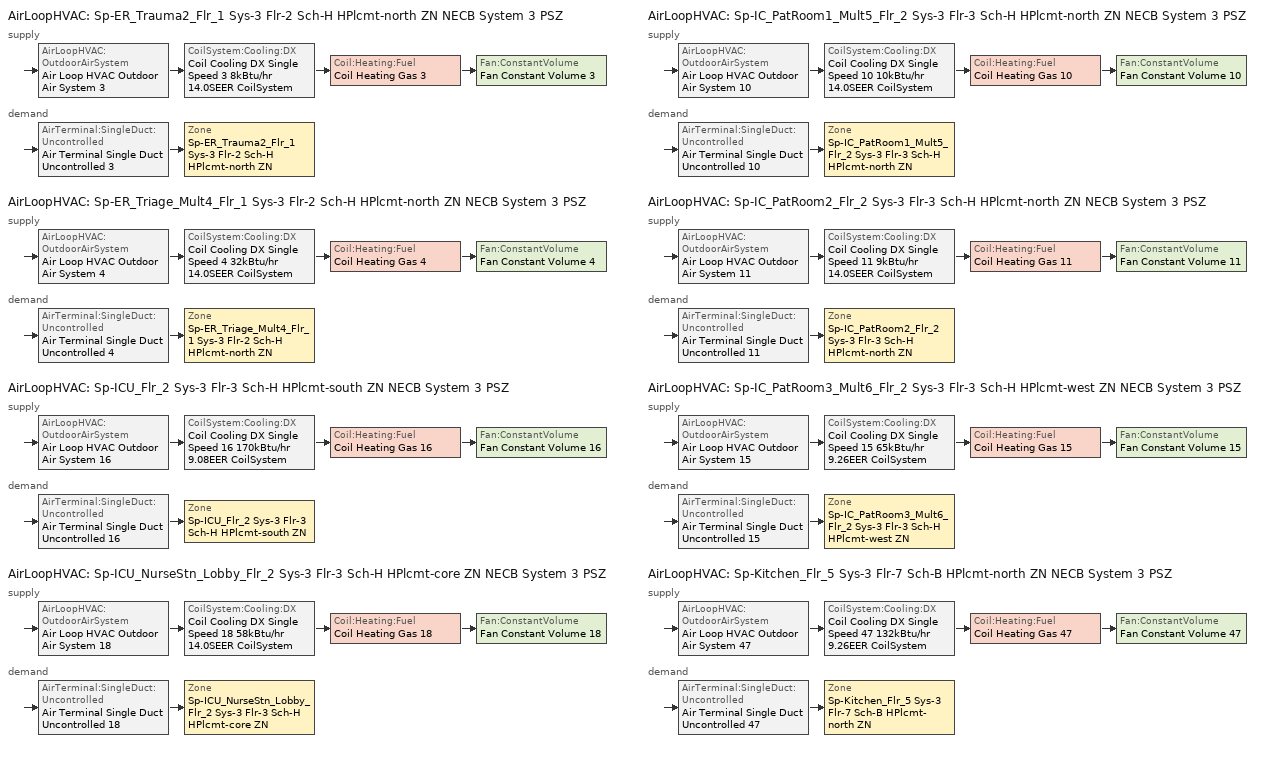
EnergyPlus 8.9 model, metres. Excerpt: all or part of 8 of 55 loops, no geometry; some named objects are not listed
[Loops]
AirLoopHVAC 'Sp-ER_Trauma2_Flr_1 Sys-3 Flr-2 Sch-H HPlcmt-north ZN NECB System 3 PSZ'
 supply: AirLoopHVAC:OutdoorAirSystem 'Air Loop HVAC Outdoor Air System 3' > CoilSystem:Cooling:DX 'Coil Cooling DX Single Speed 3 8kBtu/hr 14.0SEER CoilSystem' > Coil:Heating:Fuel 'Coil Heating Gas 3' > Fan:ConstantVolume 'Fan Constant Volume 3'
 demand: AirTerminal:SingleDuct:Uncontrolled 'Air Terminal Single Duct Uncontrolled 3' > Zone 'Sp-ER_Trauma2_Flr_1 Sys-3 Flr-2 Sch-H HPlcmt-north ZN'
AirLoopHVAC 'Sp-ER_Triage_Mult4_Flr_1 Sys-3 Flr-2 Sch-H HPlcmt-north ZN NECB System 3 PSZ'
 supply: AirLoopHVAC:OutdoorAirSystem 'Air Loop HVAC Outdoor Air System 4' > CoilSystem:Cooling:DX 'Coil Cooling DX Single Speed 4 32kBtu/hr 14.0SEER CoilSystem' > Coil:Heating:Fuel 'Coil Heating Gas 4' > Fan:ConstantVolume 'Fan Constant Volume 4'
 demand: AirTerminal:SingleDuct:Uncontrolled 'Air Terminal Single Duct Uncontrolled 4' > Zone 'Sp-ER_Triage_Mult4_Flr_1 Sys-3 Flr-2 Sch-H HPlcmt-north ZN'
AirLoopHVAC 'Sp-ICU_Flr_2 Sys-3 Flr-3 Sch-H HPlcmt-south ZN NECB System 3 PSZ'
 supply: AirLoopHVAC:OutdoorAirSystem 'Air Loop HVAC Outdoor Air System 16' > CoilSystem:Cooling:DX 'Coil Cooling DX Single Speed 16 170kBtu/hr 9.08EER CoilSystem' > Coil:Heating:Fuel 'Coil Heating Gas 16' > Fan:ConstantVolume 'Fan Constant Volume 16'
 demand: AirTerminal:SingleDuct:Uncontrolled 'Air Terminal Single Duct Uncontrolled 16' > Zone 'Sp-ICU_Flr_2 Sys-3 Flr-3 Sch-H HPlcmt-south ZN'
AirLoopHVAC 'Sp-ICU_NurseStn_Lobby_Flr_2 Sys-3 Flr-3 Sch-H HPlcmt-core ZN NECB System 3 PSZ'
 supply: AirLoopHVAC:OutdoorAirSystem 'Air Loop HVAC Outdoor Air System 18' > CoilSystem:Cooling:DX 'Coil Cooling DX Single Speed 18 58kBtu/hr 14.0SEER CoilSystem' > Coil:Heating:Fuel 'Coil Heating Gas 18' > Fan:ConstantVolume 'Fan Constant Volume 18'
 demand: AirTerminal:SingleDuct:Uncontrolled 'Air Terminal Single Duct Uncontrolled 18' > Zone 'Sp-ICU_NurseStn_Lobby_Flr_2 Sys-3 Flr-3 Sch-H HPlcmt-core ZN'
AirLoopHVAC 'Sp-IC_PatRoom1_Mult5_Flr_2 Sys-3 Flr-3 Sch-H HPlcmt-north ZN NECB System 3 PSZ'
 supply: AirLoopHVAC:OutdoorAirSystem 'Air Loop HVAC Outdoor Air System 10' > CoilSystem:Cooling:DX 'Coil Cooling DX Single Speed 10 10kBtu/hr 14.0SEER CoilSystem' > Coil:Heating:Fuel 'Coil Heating Gas 10' > Fan:ConstantVolume 'Fan Constant Volume 10'
 demand: AirTerminal:SingleDuct:Uncontrolled 'Air Terminal Single Duct Uncontrolled 10' > Zone 'Sp-IC_PatRoom1_Mult5_Flr_2 Sys-3 Flr-3 Sch-H HPlcmt-north ZN'
AirLoopHVAC 'Sp-IC_PatRoom2_Flr_2 Sys-3 Flr-3 Sch-H HPlcmt-north ZN NECB System 3 PSZ'
 supply: AirLoopHVAC:OutdoorAirSystem 'Air Loop HVAC Outdoor Air System 11' > CoilSystem:Cooling:DX 'Coil Cooling DX Single Speed 11 9kBtu/hr 14.0SEER CoilSystem' > Coil:Heating:Fuel 'Coil Heating Gas 11' > Fan:ConstantVolume 'Fan Constant Volume 11'
 demand: AirTerminal:SingleDuct:Uncontrolled 'Air Terminal Single Duct Uncontrolled 11' > Zone 'Sp-IC_PatRoom2_Flr_2 Sys-3 Flr-3 Sch-H HPlcmt-north ZN'
AirLoopHVAC 'Sp-IC_PatRoom3_Mult6_Flr_2 Sys-3 Flr-3 Sch-H HPlcmt-west ZN NECB System 3 PSZ'
 supply: AirLoopHVAC:OutdoorAirSystem 'Air Loop HVAC Outdoor Air System 15' > CoilSystem:Cooling:DX 'Coil Cooling DX Single Speed 15 65kBtu/hr 9.26EER CoilSystem' > Coil:Heating:Fuel 'Coil Heating Gas 15' > Fan:ConstantVolume 'Fan Constant Volume 15'
 demand: AirTerminal:SingleDuct:Uncontrolled 'Air Terminal Single Duct Uncontrolled 15' > Zone 'Sp-IC_PatRoom3_Mult6_Flr_2 Sys-3 Flr-3 Sch-H HPlcmt-west ZN'
AirLoopHVAC 'Sp-Kitchen_Flr_5 Sys-3 Flr-7 Sch-B HPlcmt-north ZN NECB System 3 PSZ'
 supply: AirLoopHVAC:OutdoorAirSystem 'Air Loop HVAC Outdoor Air System 47' > CoilSystem:Cooling:DX 'Coil Cooling DX Single Speed 47 132kBtu/hr 9.26EER CoilSystem' > Coil:Heating:Fuel 'Coil Heating Gas 47' > Fan:ConstantVolume 'Fan Constant Volume 47'
 demand: AirTerminal:SingleDuct:Uncontrolled 'Air Terminal Single Duct Uncontrolled 47' > Zone 'Sp-Kitchen_Flr_5 Sys-3 Flr-7 Sch-B HPlcmt-north ZN'
[ZoneControl:Thermostat] Control Object Type 1=ThermostatSetpoint:DualSetpoint
Name | Zone or ZoneList | Control Type Schedule | Control Name 1
Sp-ER_Trauma2_Flr_1 Sys-3 Flr-2 Sch-H HPlcmt-north ZN Thermostat | Sp-ER_Trauma2_Flr_1 Sys-3 Flr-2 Sch-H HPlcmt-north ZN | Sp-ER_Trauma2_Flr_1 Sys-3 Flr-2 Sch-H HPlcmt-north ZN Thermostat Schedule | Space Function Health care facility operating room Thermostat 10
Sp-ER_Triage_Mult4_Flr_1 Sys-3 Flr-2 Sch-H HPlcmt-north ZN Thermostat | Sp-ER_Triage_Mult4_Flr_1 Sys-3 Flr-2 Sch-H HPlcmt-north ZN | Sp-ER_Triage_Mult4_Flr_1 Sys-3 Flr-2 Sch-H HPlcmt-north ZN Thermostat Schedule | Space Function Health care facility operating room Thermostat 11
Sp-ICU_Flr_2 Sys-3 Flr-3 Sch-H HPlcmt-south ZN Thermostat | Sp-ICU_Flr_2 Sys-3 Flr-3 Sch-H HPlcmt-south ZN | Sp-ICU_Flr_2 Sys-3 Flr-3 Sch-H HPlcmt-south ZN Thermostat Schedule | Space Function Health care facility recovery room Thermostat 2
Sp-ICU_NurseStn_Lobby_Flr_2 Sys-3 Flr-3 Sch-H HPlcmt-core ZN Thermostat | Sp-ICU_NurseStn_Lobby_Flr_2 Sys-3 Flr-3 Sch-H HPlcmt-core ZN | Sp-ICU_NurseStn_Lobby_Flr_2 Sys-3 Flr-3 Sch-H HPlcmt-core ZN Thermostat Schedule | Space Function Health care facility nurses station Thermostat 9
Sp-IC_PatRoom1_Mult5_Flr_2 Sys-3 Flr-3 Sch-H HPlcmt-north ZN Thermostat | Sp-IC_PatRoom1_Mult5_Flr_2 Sys-3 Flr-3 Sch-H HPlcmt-north ZN | Sp-IC_PatRoom1_Mult5_Flr_2 Sys-3 Flr-3 Sch-H HPlcmt-north ZN Thermostat Schedule | Space Function Health care facility patient room Thermostat 20
Sp-IC_PatRoom2_Flr_2 Sys-3 Flr-3 Sch-H HPlcmt-north ZN Thermostat | Sp-IC_PatRoom2_Flr_2 Sys-3 Flr-3 Sch-H HPlcmt-north ZN | Sp-IC_PatRoom2_Flr_2 Sys-3 Flr-3 Sch-H HPlcmt-north ZN Thermostat Schedule | Space Function Health care facility patient room Thermostat 21
Sp-IC_PatRoom3_Mult6_Flr_2 Sys-3 Flr-3 Sch-H HPlcmt-west ZN Thermostat | Sp-IC_PatRoom3_Mult6_Flr_2 Sys-3 Flr-3 Sch-H HPlcmt-west ZN | Sp-IC_PatRoom3_Mult6_Flr_2 Sys-3 Flr-3 Sch-H HPlcmt-west ZN Thermostat Schedule | Space Function Health care facility patient room Thermostat 22
Sp-Kitchen_Flr_5 Sys-3 Flr-7 Sch-B HPlcmt-north ZN Thermostat | Sp-Kitchen_Flr_5 Sys-3 Flr-7 Sch-B HPlcmt-north ZN | Sp-Kitchen_Flr_5 Sys-3 Flr-7 Sch-B HPlcmt-north ZN Thermostat Schedule | Space Function Food preparation area Thermostat 2
[ThermostatSetpoint:DualSetpoint]
Name | Heating Setpoint Temperature Schedule | Cooling Setpoint Temperature Schedule
Space Function Health care facility operating room Thermostat 10; Space Function Health care facility operating room Thermostat 11; Space Function Health care facility recovery room Thermostat 2; Space Function Health care facility nurses station Thermostat 9; Space Function Health care facility patient room Thermostat 20; Space Function Health care facility patient room Thermostat 21; Space Function Health care facility patient room Thermostat 22 | NECB-H-Thermostat Setpoint-Heating | NECB-H-Thermostat Setpoint-Cooling
Space Function Food preparation area Thermostat 2 | NECB-B-Thermostat Setpoint-Heating | NECB-B-Thermostat Setpoint-Cooling
[AirTerminal:SingleDuct:Uncontrolled] Availability Schedule=Always On Discrete; Maximum Air Flow Rate {m3/s}=AutoSize
Air Terminal Single Duct Uncontrolled 3; Air Terminal Single Duct Uncontrolled 4; Air Terminal Single Duct Uncontrolled 16; Air Terminal Single Duct Uncontrolled 18; Air Terminal Single Duct Uncontrolled 10; Air Terminal Single Duct Uncontrolled 11; Air Terminal Single Duct Uncontrolled 15; Air Terminal Single Duct Uncontrolled 47
[Zone equipment]
Sp-ER_Trauma2_Flr_1 Sys-3 Flr-2 Sch-H HPlcmt-north ZN: Air Terminal Single Duct Uncontrolled 3, Zone HVAC Baseboard Convective Water 3
Sp-ER_Triage_Mult4_Flr_1 Sys-3 Flr-2 Sch-H HPlcmt-north ZN: Air Terminal Single Duct Uncontrolled 4, Zone HVAC Baseboard Convective Water 4
Sp-ICU_Flr_2 Sys-3 Flr-3 Sch-H HPlcmt-south ZN: Air Terminal Single Duct Uncontrolled 16, Zone HVAC Baseboard Convective Water 16
Sp-ICU_NurseStn_Lobby_Flr_2 Sys-3 Flr-3 Sch-H HPlcmt-core ZN: Air Terminal Single Duct Uncontrolled 18, Zone HVAC Baseboard Convective Water 18
Sp-IC_PatRoom1_Mult5_Flr_2 Sys-3 Flr-3 Sch-H HPlcmt-north ZN: Air Terminal Single Duct Uncontrolled 10, Zone HVAC Baseboard Convective Water 10
Sp-IC_PatRoom2_Flr_2 Sys-3 Flr-3 Sch-H HPlcmt-north ZN: Air Terminal Single Duct Uncontrolled 11, Zone HVAC Baseboard Convective Water 11
Sp-IC_PatRoom3_Mult6_Flr_2 Sys-3 Flr-3 Sch-H HPlcmt-west ZN: Air Terminal Single Duct Uncontrolled 15, Zone HVAC Baseboard Convective Water 15
Sp-Kitchen_Flr_5 Sys-3 Flr-7 Sch-B HPlcmt-north ZN: Air Terminal Single Duct Uncontrolled 47, Zone HVAC Baseboard Convective Water 47
[Sizing:Zone] Zone Cooling Design Supply Air Temperature Input Method=SupplyAirTemperature; Zone Cooling Design Supply Air Temperature {C}=13; Zone Cooling Design Supply Air Temperature Difference {deltaC}=11.11; Zone Heating Design Supply Air Temperature Input Method=SupplyAirTemperature; Zone Heating Design Supply Air Temperature {C}=43; Zone Heating Design Supply Air Temperature Difference {deltaC}=11.11; Zone Cooling Design Supply Air Humidity Ratio {kgWater/kgDryAir}=0.0085; Zone Heating Design Supply Air Humidity Ratio {kgWater/kgDryAir}=0.008; Zone Heating Sizing Factor=1.3; Zone Cooling Sizing Factor=1.1; Cooling Design Air Flow Method=DesignDay; Cooling Design Air Flow Rate {m3/s}=0; Cooling Minimum Air Flow per Zone Floor Area {m3/s-m2}=0.000762; Cooling Minimum Air Flow {m3/s}=0; Cooling Minimum Air Flow Fraction=0; Heating Design Air Flow Method=DesignDay; Heating Design Air Flow Rate {m3/s}=0; Heating Maximum Air Flow per Zone Floor Area {m3/s-m2}=0.002032; Heating Maximum Air Flow {m3/s}=0.141576; Heating Maximum Air Flow Fraction=0.3; Account for Dedicated Outdoor Air System=No
Name | Design Specification Outdoor Air Object | Design Specification Zone Air Distribution Object
Sp-ER_Trauma2_Flr_1 Sys-3 Flr-2 Sch-H HPlcmt-north ZN | Space Function Health care facility operating room Ventilation | Sp-ER_Trauma2_Flr_1 Sys-3 Flr-2 Sch-H HPlcmt-north ZN Design Spec Zone Air Dist
Sp-ER_Triage_Mult4_Flr_1 Sys-3 Flr-2 Sch-H HPlcmt-north ZN | Space Function Health care facility operating room Ventilation | Sp-ER_Triage_Mult4_Flr_1 Sys-3 Flr-2 Sch-H HPlcmt-north ZN Design Spec Zone Air Dist
Sp-ICU_Flr_2 Sys-3 Flr-3 Sch-H HPlcmt-south ZN | Space Function Health care facility recovery room Ventilation | Sp-ICU_Flr_2 Sys-3 Flr-3 Sch-H HPlcmt-south ZN Design Spec Zone Air Dist
Sp-ICU_NurseStn_Lobby_Flr_2 Sys-3 Flr-3 Sch-H HPlcmt-core ZN | Space Function Health care facility nurses station Ventilation | Sp-ICU_NurseStn_Lobby_Flr_2 Sys-3 Flr-3 Sch-H HPlcmt-core ZN Design Spec Zone Air Dist
Sp-IC_PatRoom1_Mult5_Flr_2 Sys-3 Flr-3 Sch-H HPlcmt-north ZN | Space Function Health care facility patient room Ventilation | Sp-IC_PatRoom1_Mult5_Flr_2 Sys-3 Flr-3 Sch-H HPlcmt-north ZN Design Spec Zone Air Dist
Sp-IC_PatRoom2_Flr_2 Sys-3 Flr-3 Sch-H HPlcmt-north ZN | Space Function Health care facility patient room Ventilation | Sp-IC_PatRoom2_Flr_2 Sys-3 Flr-3 Sch-H HPlcmt-north ZN Design Spec Zone Air Dist
Sp-IC_PatRoom3_Mult6_Flr_2 Sys-3 Flr-3 Sch-H HPlcmt-west ZN | Space Function Health care facility patient room Ventilation | Sp-IC_PatRoom3_Mult6_Flr_2 Sys-3 Flr-3 Sch-H HPlcmt-west ZN Design Spec Zone Air Dist
Sp-Kitchen_Flr_5 Sys-3 Flr-7 Sch-B HPlcmt-north ZN | Space Function Food preparation area Ventilation | Sp-Kitchen_Flr_5 Sys-3 Flr-7 Sch-B HPlcmt-north ZN Design Spec Zone Air Dist
[DesignSpecification:ZoneAirDistribution] Zone Air Distribution Effectiveness in Cooling Mode=1; Zone Air Distribution Effectiveness in Heating Mode=1
Sp-ER_Trauma2_Flr_1 Sys-3 Flr-2 Sch-H HPlcmt-north ZN Design Spec Zone Air Dist; Sp-ER_Triage_Mult4_Flr_1 Sys-3 Flr-2 Sch-H HPlcmt-north ZN Design Spec Zone Air Dist; Sp-ICU_Flr_2 Sys-3 Flr-3 Sch-H HPlcmt-south ZN Design Spec Zone Air Dist; Sp-ICU_NurseStn_Lobby_Flr_2 Sys-3 Flr-3 Sch-H HPlcmt-core ZN Design Spec Zone Air Dist; Sp-IC_PatRoom1_Mult5_Flr_2 Sys-3 Flr-3 Sch-H HPlcmt-north ZN Design Spec Zone Air Dist; Sp-IC_PatRoom2_Flr_2 Sys-3 Flr-3 Sch-H HPlcmt-north ZN Design Spec Zone Air Dist; Sp-IC_PatRoom3_Mult6_Flr_2 Sys-3 Flr-3 Sch-H HPlcmt-west ZN Design Spec Zone Air Dist; Sp-Kitchen_Flr_5 Sys-3 Flr-7 Sch-B HPlcmt-north ZN Design Spec Zone Air Dist
[Controller:MechanicalVentilation] Demand Controlled Ventilation=No; System Outdoor Air Method=ZoneSum
Name | Availability Schedule | Zone Name 1 | Design Specification Outdoor Air Object Name 1 | Design Specification Zone Air Distribution Object Name 1
Controller Mechanical Ventilation 3 | Always On Discrete | Sp-ER_Trauma2_Flr_1 Sys-3 Flr-2 Sch-H HPlcmt-north ZN | Space Function Health care facility operating room Ventilation | Sp-ER_Trauma2_Flr_1 Sys-3 Flr-2 Sch-H HPlcmt-north ZN Design Spec Zone Air Dist
Controller Mechanical Ventilation 4 | Sp-ER_Triage_Mult4_Flr_1 Sys-3 Flr-2 Sch-H HPlcmt-north ZN NECB System 3 PSZ Occ Sch | Sp-ER_Triage_Mult4_Flr_1 Sys-3 Flr-2 Sch-H HPlcmt-north ZN | Space Function Health care facility operating room Ventilation | Sp-ER_Triage_Mult4_Flr_1 Sys-3 Flr-2 Sch-H HPlcmt-north ZN Design Spec Zone Air Dist
Controller Mechanical Ventilation 16 | Sp-ICU_Flr_2 Sys-3 Flr-3 Sch-H HPlcmt-south ZN NECB System 3 PSZ Occ Sch | Sp-ICU_Flr_2 Sys-3 Flr-3 Sch-H HPlcmt-south ZN | Space Function Health care facility recovery room Ventilation | Sp-ICU_Flr_2 Sys-3 Flr-3 Sch-H HPlcmt-south ZN Design Spec Zone Air Dist
Controller Mechanical Ventilation 18 | Sp-ICU_NurseStn_Lobby_Flr_2 Sys-3 Flr-3 Sch-H HPlcmt-core ZN NECB System 3 PSZ Occ Sch | Sp-ICU_NurseStn_Lobby_Flr_2 Sys-3 Flr-3 Sch-H HPlcmt-core ZN | Space Function Health care facility nurses station Ventilation | Sp-ICU_NurseStn_Lobby_Flr_2 Sys-3 Flr-3 Sch-H HPlcmt-core ZN Design Spec Zone Air Dist
Controller Mechanical Ventilation 10 | Always On Discrete | Sp-IC_PatRoom1_Mult5_Flr_2 Sys-3 Flr-3 Sch-H HPlcmt-north ZN | Space Function Health care facility patient room Ventilation | Sp-IC_PatRoom1_Mult5_Flr_2 Sys-3 Flr-3 Sch-H HPlcmt-north ZN Design Spec Zone Air Dist
Controller Mechanical Ventilation 11 | Always On Discrete | Sp-IC_PatRoom2_Flr_2 Sys-3 Flr-3 Sch-H HPlcmt-north ZN | Space Function Health care facility patient room Ventilation | Sp-IC_PatRoom2_Flr_2 Sys-3 Flr-3 Sch-H HPlcmt-north ZN Design Spec Zone Air Dist
Controller Mechanical Ventilation 15 | Sp-IC_PatRoom3_Mult6_Flr_2 Sys-3 Flr-3 Sch-H HPlcmt-west ZN NECB System 3 PSZ Occ Sch | Sp-IC_PatRoom3_Mult6_Flr_2 Sys-3 Flr-3 Sch-H HPlcmt-west ZN | Space Function Health care facility patient room Ventilation | Sp-IC_PatRoom3_Mult6_Flr_2 Sys-3 Flr-3 Sch-H HPlcmt-west ZN Design Spec Zone Air Dist
Controller Mechanical Ventilation 47 | Sp-Kitchen_Flr_5 Sys-3 Flr-7 Sch-B HPlcmt-north ZN NECB System 3 PSZ Occ Sch | Sp-Kitchen_Flr_5 Sys-3 Flr-7 Sch-B HPlcmt-north ZN | Space Function Food preparation area Ventilation | Sp-Kitchen_Flr_5 Sys-3 Flr-7 Sch-B HPlcmt-north ZN Design Spec Zone Air Dist
[DesignSpecification:OutdoorAir] Outdoor Air Method=Sum; Outdoor Air Flow per Person {m3/s-person}=0; Outdoor Air Flow per Zone {m3/s}=0; Outdoor Air Flow Air Changes per Hour {1/hr}=0
Name | Outdoor Air Flow per Zone Floor Area {m3/s-m2}
Space Function Health care facility operating room Ventilation; Space Function Health care facility recovery room Ventilation | 0.004572
Space Function Health care facility nurses station Ventilation; Space Function Health care facility patient room Ventilation | 0.001524
Space Function Food preparation area Ventilation | 0.0013716
[AirLoopHVAC] Design Supply Air Flow Rate {m3/s}=AutoSize
Sp-ER_Trauma2_Flr_1 Sys-3 Flr-2 Sch-H HPlcmt-north ZN NECB System 3 PSZ; Sp-ER_Triage_Mult4_Flr_1 Sys-3 Flr-2 Sch-H HPlcmt-north ZN NECB System 3 PSZ; Sp-ICU_Flr_2 Sys-3 Flr-3 Sch-H HPlcmt-south ZN NECB System 3 PSZ; Sp-ICU_NurseStn_Lobby_Flr_2 Sys-3 Flr-3 Sch-H HPlcmt-core ZN NECB System 3 PSZ; Sp-IC_PatRoom1_Mult5_Flr_2 Sys-3 Flr-3 Sch-H HPlcmt-north ZN NECB System 3 PSZ; Sp-IC_PatRoom2_Flr_2 Sys-3 Flr-3 Sch-H HPlcmt-north ZN NECB System 3 PSZ; Sp-IC_PatRoom3_Mult6_Flr_2 Sys-3 Flr-3 Sch-H HPlcmt-west ZN NECB System 3 PSZ; Sp-Kitchen_Flr_5 Sys-3 Flr-7 Sch-B HPlcmt-north ZN NECB System 3 PSZ
[Sizing:System] Type of Load to Size On=Sensible; Design Outdoor Air Flow Rate {m3/s}=Autosize; Central Heating Maximum System Air Flow Ratio=1; Preheat Design Temperature {C}=7; Preheat Design Humidity Ratio {kgWater/kgDryAir}=0.008; Precool Design Temperature {C}=13; Precool Design Humidity Ratio {kgWater/kgDryAir}=0.008; Central Cooling Design Supply Air Temperature {C}=13; Central Heating Design Supply Air Temperature {C}=43; Type of Zone Sum to Use=NonCoincident; 100% Outdoor Air in Cooling=No; 100% Outdoor Air in Heating=No; Central Cooling Design Supply Air Humidity Ratio {kgWater/kgDryAir}=0.0085; Central Heating Design Supply Air Humidity Ratio {kgWater/kgDryAir}=0.008; Cooling Supply Air Flow Rate Method=DesignDay; Cooling Supply Air Flow Rate {m3/s}=0; Cooling Supply Air Flow Rate Per Floor Area {m3/s-m2}=0.00996765; Cooling Fraction of Autosized Cooling Supply Air Flow Rate=1; Cooling Supply Air Flow Rate Per Unit Cooling Capacity {m3/s-W}=3.94755e-05; Heating Supply Air Flow Rate Method=DesignDay; Heating Supply Air Flow Rate {m3/s}=0; Heating Supply Air Flow Rate Per Floor Area {m3/s-m2}=0.00996765; Heating Fraction of Autosized Heating Supply Air Flow Rate=1; Heating Fraction of Autosized Cooling Supply Air Flow Rate=1; Heating Supply Air Flow Rate Per Unit Heating Capacity {m3/s-W}=3.15882e-05; System Outdoor Air Method=ZoneSum; Zone Maximum Outdoor Air Fraction=1; Cooling Design Capacity Method=CoolingDesignCapacity; Cooling Design Capacity {W}=Autosize; Cooling Design Capacity Per Floor Area {W/m2}=234.7; Fraction of Autosized Cooling Design Capacity=1; Heating Design Capacity Method=HeatingDesignCapacity; Heating Design Capacity {W}=Autosize; Heating Design Capacity Per Floor Area {W/m2}=157; Fraction of Autosized Heating Design Capacity=1; Central Cooling Capacity Control Method=OnOff
Sp-ER_Trauma2_Flr_1 Sys-3 Flr-2 Sch-H HPlcmt-north ZN NECB System 3 PSZ; Sp-ER_Triage_Mult4_Flr_1 Sys-3 Flr-2 Sch-H HPlcmt-north ZN NECB System 3 PSZ; Sp-ICU_Flr_2 Sys-3 Flr-3 Sch-H HPlcmt-south ZN NECB System 3 PSZ; Sp-ICU_NurseStn_Lobby_Flr_2 Sys-3 Flr-3 Sch-H HPlcmt-core ZN NECB System 3 PSZ; Sp-IC_PatRoom1_Mult5_Flr_2 Sys-3 Flr-3 Sch-H HPlcmt-north ZN NECB System 3 PSZ; Sp-IC_PatRoom2_Flr_2 Sys-3 Flr-3 Sch-H HPlcmt-north ZN NECB System 3 PSZ; Sp-IC_PatRoom3_Mult6_Flr_2 Sys-3 Flr-3 Sch-H HPlcmt-west ZN NECB System 3 PSZ; Sp-Kitchen_Flr_5 Sys-3 Flr-7 Sch-B HPlcmt-north ZN NECB System 3 PSZ
[Controller:OutdoorAir] Minimum Outdoor Air Flow Rate {m3/s}=Autosize; Maximum Outdoor Air Flow Rate {m3/s}=Autosize; Economizer Control Action Type=ModulateFlow; Lockout Type=NoLockout; Minimum Limit Type=FixedMinimum; High Humidity Control=No; Control High Indoor Humidity Based on Outdoor Humidity Ratio=Yes; Heat Recovery Bypass Control Type=BypassWhenWithinEconomizerLimits
Name | Economizer Control Type | Economizer Maximum Limit Dry-Bulb Temperature {C} | Economizer Maximum Limit Enthalpy {J/kg} | Economizer Minimum Limit Dry-Bulb Temperature {C} | Minimum Outdoor Air Schedule | Mechanical Ventilation Controller
Controller Outdoor Air 3 | NoEconomizer | 28 | 64000 | -100 | Always On Discrete | Controller Mechanical Ventilation 3
Controller Outdoor Air 4 | NoEconomizer | 28 | 64000 | -100 | Sp-ER_Triage_Mult4_Flr_1 Sys-3 Flr-2 Sch-H HPlcmt-north ZN NECB System 3 PSZ Occ Sch | Controller Mechanical Ventilation 4
Controller Outdoor Air 16 | DifferentialEnthalpy |  |  |  | Sp-ICU_Flr_2 Sys-3 Flr-3 Sch-H HPlcmt-south ZN NECB System 3 PSZ Occ Sch | Controller Mechanical Ventilation 16
Controller Outdoor Air 18 | NoEconomizer | 28 | 64000 | -100 | Sp-ICU_NurseStn_Lobby_Flr_2 Sys-3 Flr-3 Sch-H HPlcmt-core ZN NECB System 3 PSZ Occ Sch | Controller Mechanical Ventilation 18
Controller Outdoor Air 10 | NoEconomizer | 28 | 64000 | -100 | Always On Discrete | Controller Mechanical Ventilation 10
Controller Outdoor Air 11 | NoEconomizer | 28 | 64000 | -100 | Always On Discrete | Controller Mechanical Ventilation 11
Controller Outdoor Air 15 | NoEconomizer | 28 | 64000 | -100 | Sp-IC_PatRoom3_Mult6_Flr_2 Sys-3 Flr-3 Sch-H HPlcmt-west ZN NECB System 3 PSZ Occ Sch | Controller Mechanical Ventilation 15
Controller Outdoor Air 47 | DifferentialEnthalpy |  |  |  | Sp-Kitchen_Flr_5 Sys-3 Flr-7 Sch-B HPlcmt-north ZN NECB System 3 PSZ Occ Sch | Controller Mechanical Ventilation 47
[SetpointManager:MixedAir] Control Variable=Temperature
Node 103 OS Default SPM; Node 102 OS Default SPM; Node 101 OS Default SPM; Node 116 OS Default SPM; Node 115 OS Default SPM; Node 114 OS Default SPM; Node 272 OS Default SPM; Node 271 OS Default SPM; Node 270 OS Default SPM; Node 298 OS Default SPM; Node 297 OS Default SPM; Node 296 OS Default SPM; Node 194 OS Default SPM; Node 193 OS Default SPM; Node 192 OS Default SPM; Node 207 OS Default SPM; Node 206 OS Default SPM; Node 205 OS Default SPM; Node 259 OS Default SPM; Node 258 OS Default SPM; Node 257 OS Default SPM; Node 675 OS Default SPM; Node 674 OS Default SPM; Node 673 OS Default SPM
[CoilSystem:Cooling:DX] Availability Schedule=Always On Discrete
Name | Cooling Coil
Coil Cooling DX Single Speed 3 8kBtu/hr 14.0SEER CoilSystem | Coil Cooling DX Single Speed 3 8kBtu/hr 14.0SEER
Coil Cooling DX Single Speed 4 32kBtu/hr 14.0SEER CoilSystem | Coil Cooling DX Single Speed 4 32kBtu/hr 14.0SEER
Coil Cooling DX Single Speed 16 170kBtu/hr 9.08EER CoilSystem | Coil Cooling DX Single Speed 16 170kBtu/hr 9.08EER
Coil Cooling DX Single Speed 18 58kBtu/hr 14.0SEER CoilSystem | Coil Cooling DX Single Speed 18 58kBtu/hr 14.0SEER
Coil Cooling DX Single Speed 10 10kBtu/hr 14.0SEER CoilSystem | Coil Cooling DX Single Speed 10 10kBtu/hr 14.0SEER
Coil Cooling DX Single Speed 11 9kBtu/hr 14.0SEER CoilSystem | Coil Cooling DX Single Speed 11 9kBtu/hr 14.0SEER
Coil Cooling DX Single Speed 15 65kBtu/hr 9.26EER CoilSystem | Coil Cooling DX Single Speed 15 65kBtu/hr 9.26EER
Coil Cooling DX Single Speed 47 132kBtu/hr 9.26EER CoilSystem | Coil Cooling DX Single Speed 47 132kBtu/hr 9.26EER
[Coil:Cooling:DX:SingleSpeed] Availability Schedule=Always On Discrete; Gross Rated Total Cooling Capacity {W}=Autosize; Gross Rated Sensible Heat Ratio=Autosize; Rated Air Flow Rate {m3/s}=Autosize; Rated Evaporator Fan Power Per Volume Flow Rate {W/(m3/s)}=773.3; Total Cooling Capacity Function of Temperature Curve=DXCOOL-NECB2011-REF-CAPFT; Total Cooling Capacity Function of Flow Fraction Curve=DXCOOL-NECB2011-REF-CAPFFLOW; Energy Input Ratio Function of Temperature Curve=DXCOOL-NECB2011-REF-COOLEIRFT; Energy Input Ratio Function of Flow Fraction Curve=DXCOOL-NECB2011-REF-COOLEIRFFLOW; Part Load Fraction Correlation Curve=DXCOOL-NECB2011-REF-COOLPLFFPLR; Condenser Type=AirCooled; Evaporative Condenser Effectiveness=0; Evaporative Condenser Air Flow Rate {m3/s}=Autosize; Evaporative Condenser Pump Rated Power Consumption {W}=Autosize; Crankcase Heater Capacity {W}=0; Maximum Outdoor Dry-Bulb Temperature for Crankcase Heater Operation {C}=0; Basin Heater Capacity {W/K}=0; Basin Heater Setpoint Temperature {C}=10
Name | Gross Rated Cooling COP {W/W}
Coil Cooling DX Single Speed 3 8kBtu/hr 14.0SEER; Coil Cooling DX Single Speed 4 32kBtu/hr 14.0SEER; Coil Cooling DX Single Speed 18 58kBtu/hr 14.0SEER; Coil Cooling DX Single Speed 10 10kBtu/hr 14.0SEER; Coil Cooling DX Single Speed 11 9kBtu/hr 14.0SEER | 3.8248
Coil Cooling DX Single Speed 16 170kBtu/hr 9.08EER | 3.19019
Coil Cooling DX Single Speed 15 65kBtu/hr 9.26EER | 3.17713
Coil Cooling DX Single Speed 47 132kBtu/hr 9.26EER | 3.22543
[Coil:Heating:Fuel] Availability Schedule=Always On Discrete; Fuel Type=NaturalGas; Burner Efficiency=0.8; Nominal Capacity {W}=AutoSize; Parasitic Electric Load {W}=0; Parasitic Fuel Load {W}=0
Coil Heating Gas 3; Coil Heating Gas 4; Coil Heating Gas 16; Coil Heating Gas 18; Coil Heating Gas 10; Coil Heating Gas 11; Coil Heating Gas 15; Coil Heating Gas 47
[Fan:ConstantVolume] Fan Total Efficiency=0.39975; Pressure Rise {Pa}=640; Maximum Flow Rate {m3/s}=AutoSize; Motor Efficiency=0.615; Motor In Airstream Fraction=1
Name | Availability Schedule
Fan Constant Volume 3; Fan Constant Volume 10; Fan Constant Volume 11 | Always On Discrete
Fan Constant Volume 4 | Sp-ER_Triage_Mult4_Flr_1 Sys-3 Flr-2 Sch-H HPlcmt-north ZN NECB System 3 PSZ Occ Sch
Fan Constant Volume 16 | Sp-ICU_Flr_2 Sys-3 Flr-3 Sch-H HPlcmt-south ZN NECB System 3 PSZ Occ Sch
Fan Constant Volume 18 | Sp-ICU_NurseStn_Lobby_Flr_2 Sys-3 Flr-3 Sch-H HPlcmt-core ZN NECB System 3 PSZ Occ Sch
Fan Constant Volume 15 | Sp-IC_PatRoom3_Mult6_Flr_2 Sys-3 Flr-3 Sch-H HPlcmt-west ZN NECB System 3 PSZ Occ Sch
Fan Constant Volume 47 | Sp-Kitchen_Flr_5 Sys-3 Flr-7 Sch-B HPlcmt-north ZN NECB System 3 PSZ Occ Sch
[SetpointManager:SingleZone:Reheat] Control Variable=Temperature; Minimum Supply Air Temperature {C}=13; Maximum Supply Air Temperature {C}=43
Name | Control Zone
Setpoint Manager Single Zone Reheat 3 | Sp-ER_Trauma2_Flr_1 Sys-3 Flr-2 Sch-H HPlcmt-north ZN
Setpoint Manager Single Zone Reheat 4 | Sp-ER_Triage_Mult4_Flr_1 Sys-3 Flr-2 Sch-H HPlcmt-north ZN
Setpoint Manager Single Zone Reheat 16 | Sp-ICU_Flr_2 Sys-3 Flr-3 Sch-H HPlcmt-south ZN
Setpoint Manager Single Zone Reheat 18 | Sp-ICU_NurseStn_Lobby_Flr_2 Sys-3 Flr-3 Sch-H HPlcmt-core ZN
Setpoint Manager Single Zone Reheat 10 | Sp-IC_PatRoom1_Mult5_Flr_2 Sys-3 Flr-3 Sch-H HPlcmt-north ZN
Setpoint Manager Single Zone Reheat 11 | Sp-IC_PatRoom2_Flr_2 Sys-3 Flr-3 Sch-H HPlcmt-north ZN
Setpoint Manager Single Zone Reheat 15 | Sp-IC_PatRoom3_Mult6_Flr_2 Sys-3 Flr-3 Sch-H HPlcmt-west ZN
Setpoint Manager Single Zone Reheat 47 | Sp-Kitchen_Flr_5 Sys-3 Flr-7 Sch-B HPlcmt-north ZN
[Schedule:Compact]
Sp-ER_Trauma2_Flr_1 Sys-3 Flr-2 Sch-H HPlcmt-north ZN Thermostat Schedule; Sp-ER_Triage_Mult4_Flr_1 Sys-3 Flr-2 Sch-H HPlcmt-north ZN Thermostat Schedule; Sp-ICU_Flr_2 Sys-3 Flr-3 Sch-H HPlcmt-south ZN Thermostat Schedule; Sp-ICU_NurseStn_Lobby_Flr_2 Sys-3 Flr-3 Sch-H HPlcmt-core ZN Thermostat Schedule; Sp-IC_PatRoom1_Mult5_Flr_2 Sys-3 Flr-3 Sch-H HPlcmt-north ZN Thermostat Schedule; Sp-IC_PatRoom2_Flr_2 Sys-3 Flr-3 Sch-H HPlcmt-north ZN Thermostat Schedule; Sp-IC_PatRoom3_Mult6_Flr_2 Sys-3 Flr-3 Sch-H HPlcmt-west ZN Thermostat Schedule; Sp-Kitchen_Flr_5 Sys-3 Flr-7 Sch-B HPlcmt-north ZN Thermostat Schedule: Through: 12/31, For: AllDays, Until: 24:00, 4
[Schedule:Day:Interval]
NECB-B-Thermostat Setpoint-Heating Sun|Hol Day: No, 01:00, 18, 02:00, 22, 09:00, 18, 10:00, 20, 23:00, 22, 24:00, 18
NECB-B-Thermostat Setpoint-Heating Default|Wkdy Day; NECB-B-Thermostat Setpoint-Heating Sat Day; NECB-B-Thermostat Setpoint-Heating Default: No, 02:00, 22, 08:00, 18, 09:00, 20, 24:00, 22
NECB-B-Thermostat Setpoint-Cooling Sun|Hol Day: No, 09:00, 35, 23:00, 24, 24:00, 35
NECB-B-Thermostat Setpoint-Cooling Default|Wkdy Day; NECB-B-Thermostat Setpoint-Cooling Sat Day; NECB-B-Thermostat Setpoint-Cooling Default: No, 01:00, 24, 08:00, 35, 24:00, 24
NECB-H-Thermostat Setpoint-Heating Sun|Hol Day; NECB-H-Thermostat Setpoint-Heating Default|Wkdy Day; NECB-H-Thermostat Setpoint-Heating Sat Day; NECB-H-Thermostat Setpoint-Heating Default: No, 01:00, 22, 07:00, 18, 08:00, 20, 24:00, 22
NECB-H-Thermostat Setpoint-Cooling Sun|Hol Day; NECB-H-Thermostat Setpoint-Cooling Default|Wkdy Day; NECB-H-Thermostat Setpoint-Cooling Sat Day; NECB-H-Thermostat Setpoint-Cooling Default: No, 24:00, 24
Sp-ER_Triage_Mult4_Flr_1 Sys-3 Flr-2 Sch-H HPlcmt-north ZN NECB System 3 PSZ Occ Sch Sunday; Sp-ER_Triage_Mult4_Flr_1 Sys-3 Flr-2 Sch-H HPlcmt-north ZN NECB System 3 PSZ Occ Sch Monday; Sp-ER_Triage_Mult4_Flr_1 Sys-3 Flr-2 Sch-H HPlcmt-north ZN NECB System 3 PSZ Occ Sch Tuesday; Sp-ER_Triage_Mult4_Flr_1 Sys-3 Flr-2 Sch-H HPlcmt-north ZN NECB System 3 PSZ Occ Sch Wednesday; Sp-ER_Triage_Mult4_Flr_1 Sys-3 Flr-2 Sch-H HPlcmt-north ZN NECB System 3 PSZ Occ Sch Thursday; Sp-ER_Triage_Mult4_Flr_1 Sys-3 Flr-2 Sch-H HPlcmt-north ZN NECB System 3 PSZ Occ Sch Friday; Sp-ER_Triage_Mult4_Flr_1 Sys-3 Flr-2 Sch-H HPlcmt-north ZN NECB System 3 PSZ Occ Sch Saturday; Sp-ER_Triage_Mult4_Flr_1 Sys-3 Flr-2 Sch-H HPlcmt-north ZN NECB System 3 PSZ Occ Sch Default; Sp-ER_Triage_Mult4_Flr_1 Sys-3 Flr-2 Sch-H HPlcmt-north ZN NECB System 3 PSZ Occ Sch Summer Design Day; Sp-ER_Triage_Mult4_Flr_1 Sys-3 Flr-2 Sch-H HPlcmt-north ZN NECB System 3 PSZ Occ Sch Winter Design Day; Sp-ICU_Flr_2 Sys-3 Flr-3 Sch-H HPlcmt-south ZN NECB System 3 PSZ Occ Sch Sunday; Sp-ICU_Flr_2 Sys-3 Flr-3 Sch-H HPlcmt-south ZN NECB System 3 PSZ Occ Sch Monday; Sp-ICU_Flr_2 Sys-3 Flr-3 Sch-H HPlcmt-south ZN NECB System 3 PSZ Occ Sch Tuesday; Sp-ICU_Flr_2 Sys-3 Flr-3 Sch-H HPlcmt-south ZN NECB System 3 PSZ Occ Sch Wednesday; Sp-ICU_Flr_2 Sys-3 Flr-3 Sch-H HPlcmt-south ZN NECB System 3 PSZ Occ Sch Thursday; Sp-ICU_Flr_2 Sys-3 Flr-3 Sch-H HPlcmt-south ZN NECB System 3 PSZ Occ Sch Friday; Sp-ICU_Flr_2 Sys-3 Flr-3 Sch-H HPlcmt-south ZN NECB System 3 PSZ Occ Sch Saturday; Sp-ICU_Flr_2 Sys-3 Flr-3 Sch-H HPlcmt-south ZN NECB System 3 PSZ Occ Sch Default; Sp-ICU_Flr_2 Sys-3 Flr-3 Sch-H HPlcmt-south ZN NECB System 3 PSZ Occ Sch Summer Design Day; Sp-ICU_Flr_2 Sys-3 Flr-3 Sch-H HPlcmt-south ZN NECB System 3 PSZ Occ Sch Winter Design Day; Sp-ICU_NurseStn_Lobby_Flr_2 Sys-3 Flr-3 Sch-H HPlcmt-core ZN NECB System 3 PSZ Occ Sch Sunday; Sp-ICU_NurseStn_Lobby_Flr_2 Sys-3 Flr-3 Sch-H HPlcmt-core ZN NECB System 3 PSZ Occ Sch Monday; Sp-ICU_NurseStn_Lobby_Flr_2 Sys-3 Flr-3 Sch-H HPlcmt-core ZN NECB System 3 PSZ Occ Sch Tuesday; Sp-ICU_NurseStn_Lobby_Flr_2 Sys-3 Flr-3 Sch-H HPlcmt-core ZN NECB System 3 PSZ Occ Sch Wednesday; Sp-ICU_NurseStn_Lobby_Flr_2 Sys-3 Flr-3 Sch-H HPlcmt-core ZN NECB System 3 PSZ Occ Sch Thursday; Sp-ICU_NurseStn_Lobby_Flr_2 Sys-3 Flr-3 Sch-H HPlcmt-core ZN NECB System 3 PSZ Occ Sch Friday; Sp-ICU_NurseStn_Lobby_Flr_2 Sys-3 Flr-3 Sch-H HPlcmt-core ZN NECB System 3 PSZ Occ Sch Saturday; Sp-ICU_NurseStn_Lobby_Flr_2 Sys-3 Flr-3 Sch-H HPlcmt-core ZN NECB System 3 PSZ Occ Sch Default; Sp-ICU_NurseStn_Lobby_Flr_2 Sys-3 Flr-3 Sch-H HPlcmt-core ZN NECB System 3 PSZ Occ Sch Summer Design Day; Sp-ICU_NurseStn_Lobby_Flr_2 Sys-3 Flr-3 Sch-H HPlcmt-core ZN NECB System 3 PSZ Occ Sch Winter Design Day; Sp-IC_PatRoom3_Mult6_Flr_2 Sys-3 Flr-3 Sch-H HPlcmt-west ZN NECB System 3 PSZ Occ Sch Sunday; Sp-IC_PatRoom3_Mult6_Flr_2 Sys-3 Flr-3 Sch-H HPlcmt-west ZN NECB System 3 PSZ Occ Sch Monday; Sp-IC_PatRoom3_Mult6_Flr_2 Sys-3 Flr-3 Sch-H HPlcmt-west ZN NECB System 3 PSZ Occ Sch Tuesday; Sp-IC_PatRoom3_Mult6_Flr_2 Sys-3 Flr-3 Sch-H HPlcmt-west ZN NECB System 3 PSZ Occ Sch Wednesday; Sp-IC_PatRoom3_Mult6_Flr_2 Sys-3 Flr-3 Sch-H HPlcmt-west ZN NECB System 3 PSZ Occ Sch Thursday; Sp-IC_PatRoom3_Mult6_Flr_2 Sys-3 Flr-3 Sch-H HPlcmt-west ZN NECB System 3 PSZ Occ Sch Friday; Sp-IC_PatRoom3_Mult6_Flr_2 Sys-3 Flr-3 Sch-H HPlcmt-west ZN NECB System 3 PSZ Occ Sch Saturday; Sp-IC_PatRoom3_Mult6_Flr_2 Sys-3 Flr-3 Sch-H HPlcmt-west ZN NECB System 3 PSZ Occ Sch Default; Sp-IC_PatRoom3_Mult6_Flr_2 Sys-3 Flr-3 Sch-H HPlcmt-west ZN NECB System 3 PSZ Occ Sch Summer Design Day; Sp-IC_PatRoom3_Mult6_Flr_2 Sys-3 Flr-3 Sch-H HPlcmt-west ZN NECB System 3 PSZ Occ Sch Winter Design Day; Sp-Kitchen_Flr_5 Sys-3 Flr-7 Sch-B HPlcmt-north ZN NECB System 3 PSZ Occ Sch Default; Sp-Kitchen_Flr_5 Sys-3 Flr-7 Sch-B HPlcmt-north ZN NECB System 3 PSZ Occ Sch Summer Design Day; Sp-Kitchen_Flr_5 Sys-3 Flr-7 Sch-B HPlcmt-north ZN NECB System 3 PSZ Occ Sch Winter Design Day: No, 24:00, 1
Sp-Kitchen_Flr_5 Sys-3 Flr-7 Sch-B HPlcmt-north ZN NECB System 3 PSZ Occ Sch Sunday: No, 01:00, 0, 02:00, 1, 11:00, 0, 23:00, 1, 24:00, 0
Sp-Kitchen_Flr_5 Sys-3 Flr-7 Sch-B HPlcmt-north ZN NECB System 3 PSZ Occ Sch Monday; Sp-Kitchen_Flr_5 Sys-3 Flr-7 Sch-B HPlcmt-north ZN NECB System 3 PSZ Occ Sch Tuesday; Sp-Kitchen_Flr_5 Sys-3 Flr-7 Sch-B HPlcmt-north ZN NECB System 3 PSZ Occ Sch Wednesday; Sp-Kitchen_Flr_5 Sys-3 Flr-7 Sch-B HPlcmt-north ZN NECB System 3 PSZ Occ Sch Thursday; Sp-Kitchen_Flr_5 Sys-3 Flr-7 Sch-B HPlcmt-north ZN NECB System 3 PSZ Occ Sch Friday: No, 01:00, 1, 10:00, 0, 24:00, 1
Sp-Kitchen_Flr_5 Sys-3 Flr-7 Sch-B HPlcmt-north ZN NECB System 3 PSZ Occ Sch Saturday: No, 02:00, 1, 10:00, 0, 24:00, 1
[Schedule:Week:Daily]
NECB-B-Thermostat Setpoint-Heating Week Rule - Jan1-Dec31: NECB-B-Thermostat Setpoint-Heating Sun|Hol Day, NECB-B-Thermostat Setpoint-Heating Default|Wkdy Day, NECB-B-Thermostat Setpoint-Heating Default|Wkdy Day, NECB-B-Thermostat Setpoint-Heating Default|Wkdy Day, NECB-B-Thermostat Setpoint-Heating Default|Wkdy Day, NECB-B-Thermostat Setpoint-Heating Default|Wkdy Day, NECB-B-Thermostat Setpoint-Heating Sat Day, NECB-B-Thermostat Setpoint-Heating Default, NECB-B-Thermostat Setpoint-Heating Default, NECB-B-Thermostat Setpoint-Heating Default, NECB-B-Thermostat Setpoint-Heating Default, NECB-B-Thermostat Setpoint-Heating Default
NECB-B-Thermostat Setpoint-Cooling Week Rule - Jan1-Dec31: NECB-B-Thermostat Setpoint-Cooling Sun|Hol Day, NECB-B-Thermostat Setpoint-Cooling Default|Wkdy Day, NECB-B-Thermostat Setpoint-Cooling Default|Wkdy Day, NECB-B-Thermostat Setpoint-Cooling Default|Wkdy Day, NECB-B-Thermostat Setpoint-Cooling Default|Wkdy Day, NECB-B-Thermostat Setpoint-Cooling Default|Wkdy Day, NECB-B-Thermostat Setpoint-Cooling Sat Day, NECB-B-Thermostat Setpoint-Cooling Default, NECB-B-Thermostat Setpoint-Cooling Default, NECB-B-Thermostat Setpoint-Cooling Default, NECB-B-Thermostat Setpoint-Cooling Default, NECB-B-Thermostat Setpoint-Cooling Default
NECB-H-Thermostat Setpoint-Heating Week Rule - Jan1-Dec31: NECB-H-Thermostat Setpoint-Heating Sun|Hol Day, NECB-H-Thermostat Setpoint-Heating Default|Wkdy Day, NECB-H-Thermostat Setpoint-Heating Default|Wkdy Day, NECB-H-Thermostat Setpoint-Heating Default|Wkdy Day, NECB-H-Thermostat Setpoint-Heating Default|Wkdy Day, NECB-H-Thermostat Setpoint-Heating Default|Wkdy Day, NECB-H-Thermostat Setpoint-Heating Sat Day, NECB-H-Thermostat Setpoint-Heating Default, NECB-H-Thermostat Setpoint-Heating Default, NECB-H-Thermostat Setpoint-Heating Default, NECB-H-Thermostat Setpoint-Heating Default, NECB-H-Thermostat Setpoint-Heating Default
NECB-H-Thermostat Setpoint-Cooling Week Rule - Jan1-Dec31: NECB-H-Thermostat Setpoint-Cooling Sun|Hol Day, NECB-H-Thermostat Setpoint-Cooling Default|Wkdy Day, NECB-H-Thermostat Setpoint-Cooling Default|Wkdy Day, NECB-H-Thermostat Setpoint-Cooling Default|Wkdy Day, NECB-H-Thermostat Setpoint-Cooling Default|Wkdy Day, NECB-H-Thermostat Setpoint-Cooling Default|Wkdy Day, NECB-H-Thermostat Setpoint-Cooling Sat Day, NECB-H-Thermostat Setpoint-Cooling Default, NECB-H-Thermostat Setpoint-Cooling Default, NECB-H-Thermostat Setpoint-Cooling Default, NECB-H-Thermostat Setpoint-Cooling Default, NECB-H-Thermostat Setpoint-Cooling Default
Sp-ER_Triage_Mult4_Flr_1 Sys-3 Flr-2 Sch-H HPlcmt-north ZN NECB System 3 PSZ Occ Sch Week Rule - Jan1-Dec31: Sp-ER_Triage_Mult4_Flr_1 Sys-3 Flr-2 Sch-H HPlcmt-north ZN NECB System 3 PSZ Occ Sch Sunday, Sp-ER_Triage_Mult4_Flr_1 Sys-3 Flr-2 Sch-H HPlcmt-north ZN NECB System 3 PSZ Occ Sch Monday, Sp-ER_Triage_Mult4_Flr_1 Sys-3 Flr-2 Sch-H HPlcmt-north ZN NECB System 3 PSZ Occ Sch Tuesday, Sp-ER_Triage_Mult4_Flr_1 Sys-3 Flr-2 Sch-H HPlcmt-north ZN NECB System 3 PSZ Occ Sch Wednesday, Sp-ER_Triage_Mult4_Flr_1 Sys-3 Flr-2 Sch-H HPlcmt-north ZN NECB System 3 PSZ Occ Sch Thursday, Sp-ER_Triage_Mult4_Flr_1 Sys-3 Flr-2 Sch-H HPlcmt-north ZN NECB System 3 PSZ Occ Sch Friday, Sp-ER_Triage_Mult4_Flr_1 Sys-3 Flr-2 Sch-H HPlcmt-north ZN NECB System 3 PSZ Occ Sch Saturday, Sp-ER_Triage_Mult4_Flr_1 Sys-3 Flr-2 Sch-H HPlcmt-north ZN NECB System 3 PSZ Occ Sch Default, Sp-ER_Triage_Mult4_Flr_1 Sys-3 Flr-2 Sch-H HPlcmt-north ZN NECB System 3 PSZ Occ Sch Summer Design Day, Sp-ER_Triage_Mult4_Flr_1 Sys-3 Flr-2 Sch-H HPlcmt-north ZN NECB System 3 PSZ Occ Sch Winter Design Day, Sp-ER_Triage_Mult4_Flr_1 Sys-3 Flr-2 Sch-H HPlcmt-north ZN NECB System 3 PSZ Occ Sch Default, Sp-ER_Triage_Mult4_Flr_1 Sys-3 Flr-2 Sch-H HPlcmt-north ZN NECB System 3 PSZ Occ Sch Default
Sp-ICU_Flr_2 Sys-3 Flr-3 Sch-H HPlcmt-south ZN NECB System 3 PSZ Occ Sch Week Rule - Jan1-Dec31: Sp-ICU_Flr_2 Sys-3 Flr-3 Sch-H HPlcmt-south ZN NECB System 3 PSZ Occ Sch Sunday, Sp-ICU_Flr_2 Sys-3 Flr-3 Sch-H HPlcmt-south ZN NECB System 3 PSZ Occ Sch Monday, Sp-ICU_Flr_2 Sys-3 Flr-3 Sch-H HPlcmt-south ZN NECB System 3 PSZ Occ Sch Tuesday, Sp-ICU_Flr_2 Sys-3 Flr-3 Sch-H HPlcmt-south ZN NECB System 3 PSZ Occ Sch Wednesday, Sp-ICU_Flr_2 Sys-3 Flr-3 Sch-H HPlcmt-south ZN NECB System 3 PSZ Occ Sch Thursday, Sp-ICU_Flr_2 Sys-3 Flr-3 Sch-H HPlcmt-south ZN NECB System 3 PSZ Occ Sch Friday, Sp-ICU_Flr_2 Sys-3 Flr-3 Sch-H HPlcmt-south ZN NECB System 3 PSZ Occ Sch Saturday, Sp-ICU_Flr_2 Sys-3 Flr-3 Sch-H HPlcmt-south ZN NECB System 3 PSZ Occ Sch Default, Sp-ICU_Flr_2 Sys-3 Flr-3 Sch-H HPlcmt-south ZN NECB System 3 PSZ Occ Sch Summer Design Day, Sp-ICU_Flr_2 Sys-3 Flr-3 Sch-H HPlcmt-south ZN NECB System 3 PSZ Occ Sch Winter Design Day, Sp-ICU_Flr_2 Sys-3 Flr-3 Sch-H HPlcmt-south ZN NECB System 3 PSZ Occ Sch Default, Sp-ICU_Flr_2 Sys-3 Flr-3 Sch-H HPlcmt-south ZN NECB System 3 PSZ Occ Sch Default
Sp-ICU_NurseStn_Lobby_Flr_2 Sys-3 Flr-3 Sch-H HPlcmt-core ZN NECB System 3 PSZ Occ Sch Week Rule - Jan1-Dec31: Sp-ICU_NurseStn_Lobby_Flr_2 Sys-3 Flr-3 Sch-H HPlcmt-core ZN NECB System 3 PSZ Occ Sch Sunday, Sp-ICU_NurseStn_Lobby_Flr_2 Sys-3 Flr-3 Sch-H HPlcmt-core ZN NECB System 3 PSZ Occ Sch Monday, Sp-ICU_NurseStn_Lobby_Flr_2 Sys-3 Flr-3 Sch-H HPlcmt-core ZN NECB System 3 PSZ Occ Sch Tuesday, Sp-ICU_NurseStn_Lobby_Flr_2 Sys-3 Flr-3 Sch-H HPlcmt-core ZN NECB System 3 PSZ Occ Sch Wednesday, Sp-ICU_NurseStn_Lobby_Flr_2 Sys-3 Flr-3 Sch-H HPlcmt-core ZN NECB System 3 PSZ Occ Sch Thursday, Sp-ICU_NurseStn_Lobby_Flr_2 Sys-3 Flr-3 Sch-H HPlcmt-core ZN NECB System 3 PSZ Occ Sch Friday, Sp-ICU_NurseStn_Lobby_Flr_2 Sys-3 Flr-3 Sch-H HPlcmt-core ZN NECB System 3 PSZ Occ Sch Saturday, Sp-ICU_NurseStn_Lobby_Flr_2 Sys-3 Flr-3 Sch-H HPlcmt-core ZN NECB System 3 PSZ Occ Sch Default, Sp-ICU_NurseStn_Lobby_Flr_2 Sys-3 Flr-3 Sch-H HPlcmt-core ZN NECB System 3 PSZ Occ Sch Summer Design Day, Sp-ICU_NurseStn_Lobby_Flr_2 Sys-3 Flr-3 Sch-H HPlcmt-core ZN NECB System 3 PSZ Occ Sch Winter Design Day, Sp-ICU_NurseStn_Lobby_Flr_2 Sys-3 Flr-3 Sch-H HPlcmt-core ZN NECB System 3 PSZ Occ Sch Default, Sp-ICU_NurseStn_Lobby_Flr_2 Sys-3 Flr-3 Sch-H HPlcmt-core ZN NECB System 3 PSZ Occ Sch Default
Sp-IC_PatRoom3_Mult6_Flr_2 Sys-3 Flr-3 Sch-H HPlcmt-west ZN NECB System 3 PSZ Occ Sch Week Rule - Jan1-Dec31: Sp-IC_PatRoom3_Mult6_Flr_2 Sys-3 Flr-3 Sch-H HPlcmt-west ZN NECB System 3 PSZ Occ Sch Sunday, Sp-IC_PatRoom3_Mult6_Flr_2 Sys-3 Flr-3 Sch-H HPlcmt-west ZN NECB System 3 PSZ Occ Sch Monday, Sp-IC_PatRoom3_Mult6_Flr_2 Sys-3 Flr-3 Sch-H HPlcmt-west ZN NECB System 3 PSZ Occ Sch Tuesday, Sp-IC_PatRoom3_Mult6_Flr_2 Sys-3 Flr-3 Sch-H HPlcmt-west ZN NECB System 3 PSZ Occ Sch Wednesday, Sp-IC_PatRoom3_Mult6_Flr_2 Sys-3 Flr-3 Sch-H HPlcmt-west ZN NECB System 3 PSZ Occ Sch Thursday, Sp-IC_PatRoom3_Mult6_Flr_2 Sys-3 Flr-3 Sch-H HPlcmt-west ZN NECB System 3 PSZ Occ Sch Friday, Sp-IC_PatRoom3_Mult6_Flr_2 Sys-3 Flr-3 Sch-H HPlcmt-west ZN NECB System 3 PSZ Occ Sch Saturday, Sp-IC_PatRoom3_Mult6_Flr_2 Sys-3 Flr-3 Sch-H HPlcmt-west ZN NECB System 3 PSZ Occ Sch Default, Sp-IC_PatRoom3_Mult6_Flr_2 Sys-3 Flr-3 Sch-H HPlcmt-west ZN NECB System 3 PSZ Occ Sch Summer Design Day, Sp-IC_PatRoom3_Mult6_Flr_2 Sys-3 Flr-3 Sch-H HPlcmt-west ZN NECB System 3 PSZ Occ Sch Winter Design Day, Sp-IC_PatRoom3_Mult6_Flr_2 Sys-3 Flr-3 Sch-H HPlcmt-west ZN NECB System 3 PSZ Occ Sch Default, Sp-IC_PatRoom3_Mult6_Flr_2 Sys-3 Flr-3 Sch-H HPlcmt-west ZN NECB System 3 PSZ Occ Sch Default
Sp-Kitchen_Flr_5 Sys-3 Flr-7 Sch-B HPlcmt-north ZN NECB System 3 PSZ Occ Sch Week Rule - Jan1-Dec31: Sp-Kitchen_Flr_5 Sys-3 Flr-7 Sch-B HPlcmt-north ZN NECB System 3 PSZ Occ Sch Sunday, Sp-Kitchen_Flr_5 Sys-3 Flr-7 Sch-B HPlcmt-north ZN NECB System 3 PSZ Occ Sch Monday, Sp-Kitchen_Flr_5 Sys-3 Flr-7 Sch-B HPlcmt-north ZN NECB System 3 PSZ Occ Sch Tuesday, Sp-Kitchen_Flr_5 Sys-3 Flr-7 Sch-B HPlcmt-north ZN NECB System 3 PSZ Occ Sch Wednesday, Sp-Kitchen_Flr_5 Sys-3 Flr-7 Sch-B HPlcmt-north ZN NECB System 3 PSZ Occ Sch Thursday, Sp-Kitchen_Flr_5 Sys-3 Flr-7 Sch-B HPlcmt-north ZN NECB System 3 PSZ Occ Sch Friday, Sp-Kitchen_Flr_5 Sys-3 Flr-7 Sch-B HPlcmt-north ZN NECB System 3 PSZ Occ Sch Saturday, Sp-Kitchen_Flr_5 Sys-3 Flr-7 Sch-B HPlcmt-north ZN NECB System 3 PSZ Occ Sch Default, Sp-Kitchen_Flr_5 Sys-3 Flr-7 Sch-B HPlcmt-north ZN NECB System 3 PSZ Occ Sch Summer Design Day, Sp-Kitchen_Flr_5 Sys-3 Flr-7 Sch-B HPlcmt-north ZN NECB System 3 PSZ Occ Sch Winter Design Day, Sp-Kitchen_Flr_5 Sys-3 Flr-7 Sch-B HPlcmt-north ZN NECB System 3 PSZ Occ Sch Default, Sp-Kitchen_Flr_5 Sys-3 Flr-7 Sch-B HPlcmt-north ZN NECB System 3 PSZ Occ Sch Default
[Schedule:Year]
NECB-B-Thermostat Setpoint-Heating: NECB-B-Thermostat Setpoint-Heating Week Rule - Jan1-Dec31, 1, 1, 12, 31
NECB-B-Thermostat Setpoint-Cooling: NECB-B-Thermostat Setpoint-Cooling Week Rule - Jan1-Dec31, 1, 1, 12, 31
NECB-H-Thermostat Setpoint-Heating: NECB-H-Thermostat Setpoint-Heating Week Rule - Jan1-Dec31, 1, 1, 12, 31
NECB-H-Thermostat Setpoint-Cooling: NECB-H-Thermostat Setpoint-Cooling Week Rule - Jan1-Dec31, 1, 1, 12, 31
Sp-ER_Triage_Mult4_Flr_1 Sys-3 Flr-2 Sch-H HPlcmt-north ZN NECB System 3 PSZ Occ Sch: Sp-ER_Triage_Mult4_Flr_1 Sys-3 Flr-2 Sch-H HPlcmt-north ZN NECB System 3 PSZ Occ Sch Week Rule - Jan1-Dec31, 1, 1, 12, 31
Sp-ICU_Flr_2 Sys-3 Flr-3 Sch-H HPlcmt-south ZN NECB System 3 PSZ Occ Sch: Sp-ICU_Flr_2 Sys-3 Flr-3 Sch-H HPlcmt-south ZN NECB System 3 PSZ Occ Sch Week Rule - Jan1-Dec31, 1, 1, 12, 31
Sp-ICU_NurseStn_Lobby_Flr_2 Sys-3 Flr-3 Sch-H HPlcmt-core ZN NECB System 3 PSZ Occ Sch: Sp-ICU_NurseStn_Lobby_Flr_2 Sys-3 Flr-3 Sch-H HPlcmt-core ZN NECB System 3 PSZ Occ Sch Week Rule - Jan1-Dec31, 1, 1, 12, 31
Sp-IC_PatRoom3_Mult6_Flr_2 Sys-3 Flr-3 Sch-H HPlcmt-west ZN NECB System 3 PSZ Occ Sch: Sp-IC_PatRoom3_Mult6_Flr_2 Sys-3 Flr-3 Sch-H HPlcmt-west ZN NECB System 3 PSZ Occ Sch Week Rule - Jan1-Dec31, 1, 1, 12, 31
Sp-Kitchen_Flr_5 Sys-3 Flr-7 Sch-B HPlcmt-north ZN NECB System 3 PSZ Occ Sch: Sp-Kitchen_Flr_5 Sys-3 Flr-7 Sch-B HPlcmt-north ZN NECB System 3 PSZ Occ Sch Week Rule - Jan1-Dec31, 1, 1, 12, 31
[Schedule:Constant]
Always On Discrete: Hourly Value=1
[Curve:Biquadratic] Minimum Value of x {BasedOnField A2}=13; Maximum Value of x {BasedOnField A2}=24; Minimum Value of y {BasedOnField A3}=24; Maximum Value of y {BasedOnField A3}=46
Name | Coefficient1 Constant | Coefficient2 x | Coefficient3 x**2 | Coefficient4 y | Coefficient5 y**2 | Coefficient6 x*y
DXCOOL-NECB2011-REF-CAPFT | 0.867905 | 0.0142459 | 0.00055436 | -0.0075575 | 3.3e-05 | -0.0001918
DXCOOL-NECB2011-REF-COOLEIRFT | 0.116936 | 0.0284933 | -0.0004112 | 0.0214108 | 0.00016103 | -0.0006791
[Curve:Quadratic] Coefficient1 Constant=1; Coefficient2 x=0; Coefficient3 x**2=0; Minimum Value of x {BasedOnField A2}=0; Maximum Value of x {BasedOnField A2}=1
DXCOOL-NECB2011-REF-CAPFFLOW; DXCOOL-NECB2011-REF-COOLEIRFFLOW
[Curve:Cubic]
DXCOOL-NECB2011-REF-COOLPLFFPLR: Coefficient1 Constant=0.0277; Coefficient2 x=4.9151; Coefficient3 x**2=-8.184; Coefficient4 x**3=4.2702; Minimum Value of x {BasedOnField A2}=0.7; Maximum Value of x {BasedOnField A2}=1
